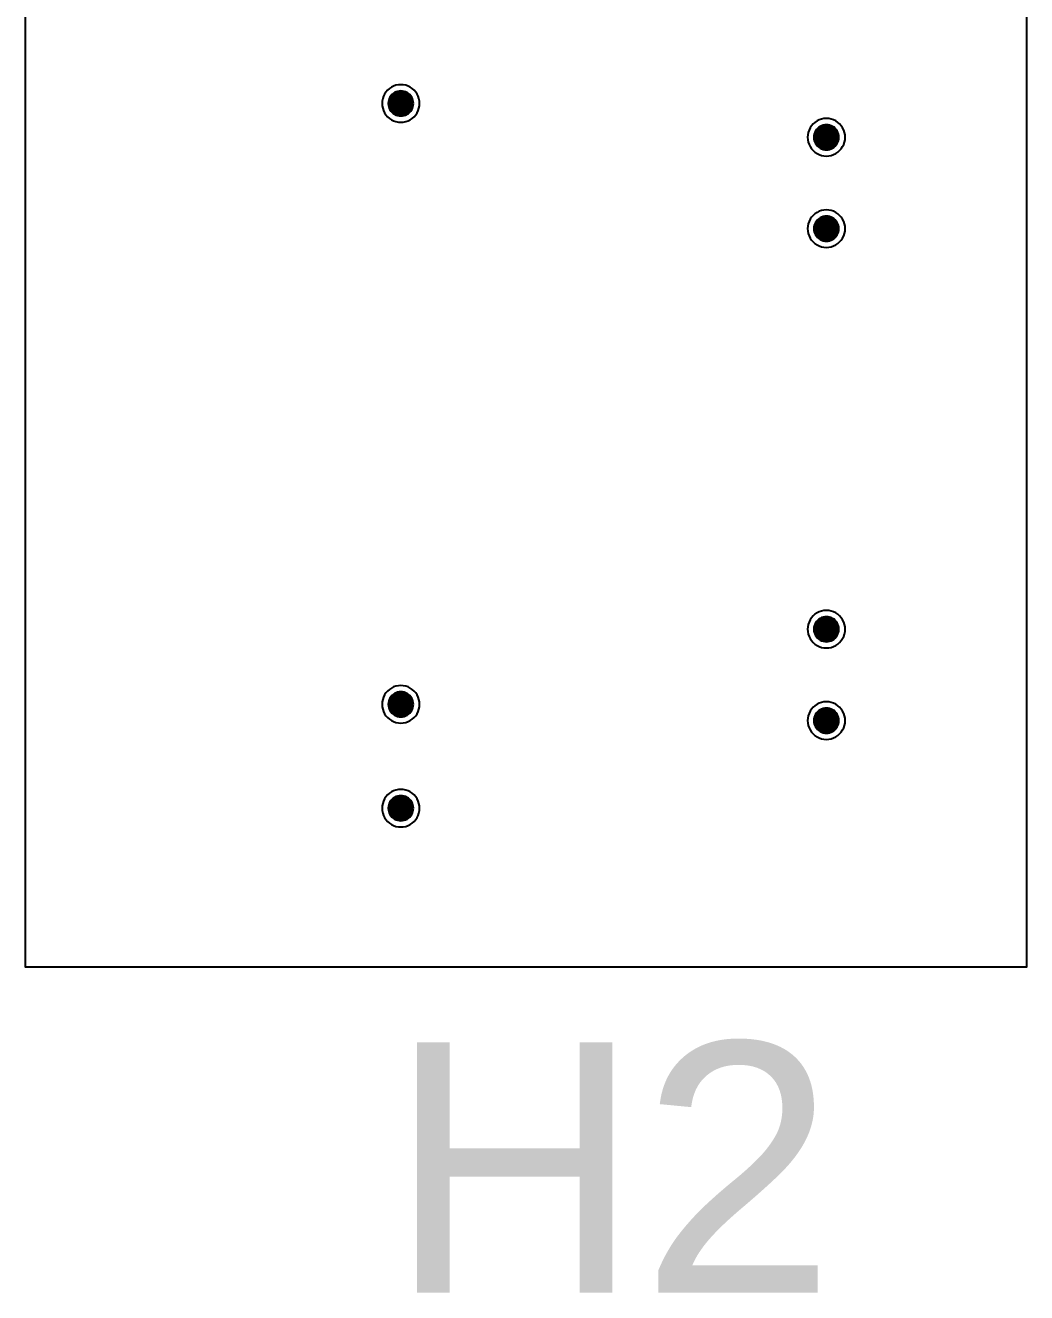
# Model space of a CAD drawing. Extents: x -2 to 177, y -6 to 16.
# Drawn here: x 73 to 77, y -5.8 to -0.74 of the extents above; entities that cross this region are included whole.
import ezdxf

# ---------------------------------------------------------------- set-up
doc = ezdxf.new("R2010")
doc.units = 0
doc.layers.get('0').update_dxf_attribs({"color": 255, "linetype": 'continuous'})
for name, color, linetype in [('H2', 161, 'continuous'), ('Outline', 1, 'continuous'), ('V2', 103, 'continuous')]:
    doc.layers.add(name, color=color, linetype=linetype)
doc.styles.get("Standard").update_dxf_attribs({"font": 'ARIAL.TTF'})

msp = doc.modelspace()

# ---------------------------------------------------------------- linework, layer by layer
at = {"layer": 'H2'}
for points in [[(74.575, -1.05), (74.5744, -1.0402), (74.5724, -1.0306), (74.5693, -1.0213), (74.565, -1.0125), (74.5595, -1.0043), (74.553, -0.997), (74.5457, -0.9905), (74.5375, -0.985), (74.5287, -0.9807), (74.5194, -0.9776), (74.5098, -0.9756), (74.5, -0.975), (74.4902, -0.9756), (74.4806, -0.9776), (74.4713, -0.9807), (74.4625, -0.985), (74.4543, -0.9905), (74.447, -0.997), (74.4405, -1.0043), (74.435, -1.0125), (74.4307, -1.0213), (74.4276, -1.0306), (74.4256, -1.0402), (74.425, -1.05), (74.4256, -1.0598), (74.4276, -1.0694), (74.4307, -1.0787), (74.435, -1.0875), (74.4405, -1.0957), (74.447, -1.103), (74.4543, -1.1095), (74.4625, -1.115), (74.4713, -1.1193), (74.4806, -1.1224), (74.4902, -1.1244), (74.5, -1.125), (74.5098, -1.1244), (74.5194, -1.1224), (74.5287, -1.1193), (74.5375, -1.115), (74.5457, -1.1095), (74.553, -1.103), (74.5595, -1.0957), (74.565, -1.0875), (74.5693, -1.0787), (74.5724, -1.0694), (74.5744, -1.0598), (74.575, -1.05)], [(76.275, -1.185), (76.2744, -1.1752), (76.2724, -1.1656), (76.2693, -1.1563), (76.265, -1.1475), (76.2595, -1.1393), (76.253, -1.132), (76.2457, -1.1255), (76.2375, -1.12), (76.2287, -1.1157), (76.2194, -1.1126), (76.2098, -1.1106), (76.2, -1.11), (76.1902, -1.1106), (76.1806, -1.1126), (76.1713, -1.1157), (76.1625, -1.12), (76.1543, -1.1255), (76.147, -1.132), (76.1405, -1.1393), (76.135, -1.1475), (76.1307, -1.1563), (76.1276, -1.1656), (76.1256, -1.1752), (76.125, -1.185), (76.1256, -1.1948), (76.1276, -1.2044), (76.1307, -1.2137), (76.135, -1.2225), (76.1405, -1.2307), (76.147, -1.238), (76.1543, -1.2445), (76.1625, -1.25), (76.1713, -1.2543), (76.1806, -1.2574), (76.1902, -1.2594), (76.2, -1.26), (76.2098, -1.2594), (76.2194, -1.2574), (76.2287, -1.2543), (76.2375, -1.25), (76.2457, -1.2445), (76.253, -1.238), (76.2595, -1.2307), (76.265, -1.2225), (76.2693, -1.2137), (76.2724, -1.2044), (76.2744, -1.1948), (76.275, -1.185)], [(76.275, -1.55), (76.2744, -1.5402), (76.2724, -1.5306), (76.2693, -1.5213), (76.265, -1.5125), (76.2595, -1.5043), (76.253, -1.497), (76.2457, -1.4905), (76.2375, -1.485), (76.2287, -1.4807), (76.2194, -1.4776), (76.2098, -1.4756), (76.2, -1.475), (76.1902, -1.4756), (76.1806, -1.4776), (76.1713, -1.4807), (76.1625, -1.485), (76.1543, -1.4905), (76.147, -1.497), (76.1405, -1.5043), (76.135, -1.5125), (76.1307, -1.5213), (76.1276, -1.5306), (76.1256, -1.5402), (76.125, -1.55), (76.1256, -1.5598), (76.1276, -1.5694), (76.1307, -1.5787), (76.135, -1.5875), (76.1405, -1.5957), (76.147, -1.603), (76.1543, -1.6095), (76.1625, -1.615), (76.1713, -1.6193), (76.1806, -1.6224), (76.1902, -1.6244), (76.2, -1.625), (76.2098, -1.6244), (76.2194, -1.6224), (76.2287, -1.6193), (76.2375, -1.615), (76.2457, -1.6095), (76.253, -1.603), (76.2595, -1.5957), (76.265, -1.5875), (76.2693, -1.5787), (76.2724, -1.5694), (76.2744, -1.5598), (76.275, -1.55)], [(76.275, -3.15), (76.2744, -3.1402), (76.2724, -3.1306), (76.2693, -3.1213), (76.265, -3.1125), (76.2595, -3.1043), (76.253, -3.097), (76.2457, -3.0905), (76.2375, -3.085), (76.2287, -3.0807), (76.2194, -3.0776), (76.2098, -3.0756), (76.2, -3.075), (76.1902, -3.0756), (76.1806, -3.0776), (76.1713, -3.0807), (76.1625, -3.085), (76.1543, -3.0905), (76.147, -3.097), (76.1405, -3.1043), (76.135, -3.1125), (76.1307, -3.1213), (76.1276, -3.1306), (76.1256, -3.1402), (76.125, -3.15), (76.1256, -3.1598), (76.1276, -3.1694), (76.1307, -3.1787), (76.135, -3.1875), (76.1405, -3.1957), (76.147, -3.203), (76.1543, -3.2095), (76.1625, -3.215), (76.1713, -3.2193), (76.1806, -3.2224), (76.1902, -3.2244), (76.2, -3.225), (76.2098, -3.2244), (76.2194, -3.2224), (76.2287, -3.2193), (76.2375, -3.215), (76.2457, -3.2095), (76.253, -3.203), (76.2595, -3.1957), (76.265, -3.1875), (76.2693, -3.1787), (76.2724, -3.1694), (76.2744, -3.1598), (76.275, -3.15)], [(74.575, -3.45), (74.5744, -3.4402), (74.5724, -3.4306), (74.5693, -3.4213), (74.565, -3.4125), (74.5595, -3.4043), (74.553, -3.397), (74.5457, -3.3905), (74.5375, -3.385), (74.5287, -3.3807), (74.5194, -3.3776), (74.5098, -3.3756), (74.5, -3.375), (74.4902, -3.3756), (74.4806, -3.3776), (74.4713, -3.3807), (74.4625, -3.385), (74.4543, -3.3905), (74.447, -3.397), (74.4405, -3.4043), (74.435, -3.4125), (74.4307, -3.4213), (74.4276, -3.4306), (74.4256, -3.4402), (74.425, -3.45), (74.4256, -3.4598), (74.4276, -3.4694), (74.4307, -3.4787), (74.435, -3.4875), (74.4405, -3.4957), (74.447, -3.503), (74.4543, -3.5095), (74.4625, -3.515), (74.4713, -3.5193), (74.4806, -3.5224), (74.4902, -3.5244), (74.5, -3.525), (74.5098, -3.5244), (74.5194, -3.5224), (74.5287, -3.5193), (74.5375, -3.515), (74.5457, -3.5095), (74.553, -3.503), (74.5595, -3.4957), (74.565, -3.4875), (74.5693, -3.4787), (74.5724, -3.4694), (74.5744, -3.4598), (74.575, -3.45)], [(76.275, -3.515), (76.2744, -3.5052), (76.2724, -3.4956), (76.2693, -3.4863), (76.265, -3.4775), (76.2595, -3.4693), (76.253, -3.462), (76.2457, -3.4555), (76.2375, -3.45), (76.2287, -3.4457), (76.2194, -3.4426), (76.2098, -3.4406), (76.2, -3.44), (76.1902, -3.4406), (76.1806, -3.4426), (76.1713, -3.4457), (76.1625, -3.45), (76.1543, -3.4555), (76.147, -3.462), (76.1405, -3.4693), (76.135, -3.4775), (76.1307, -3.4863), (76.1276, -3.4956), (76.1256, -3.5052), (76.125, -3.515), (76.1256, -3.5248), (76.1276, -3.5344), (76.1307, -3.5437), (76.135, -3.5525), (76.1405, -3.5607), (76.147, -3.568), (76.1543, -3.5745), (76.1625, -3.58), (76.1713, -3.5843), (76.1806, -3.5874), (76.1902, -3.5894), (76.2, -3.59), (76.2098, -3.5894), (76.2194, -3.5874), (76.2287, -3.5843), (76.2375, -3.58), (76.2457, -3.5745), (76.253, -3.568), (76.2595, -3.5607), (76.265, -3.5525), (76.2693, -3.5437), (76.2724, -3.5344), (76.2744, -3.5248), (76.275, -3.515)], [(74.575, -3.865), (74.5744, -3.8552), (74.5724, -3.8456), (74.5693, -3.8363), (74.565, -3.8275), (74.5595, -3.8193), (74.553, -3.812), (74.5457, -3.8055), (74.5375, -3.8), (74.5287, -3.7957), (74.5194, -3.7926), (74.5098, -3.7906), (74.5, -3.79), (74.4902, -3.7906), (74.4806, -3.7926), (74.4713, -3.7957), (74.4625, -3.8), (74.4543, -3.8055), (74.447, -3.812), (74.4405, -3.8193), (74.435, -3.8275), (74.4307, -3.8363), (74.4276, -3.8456), (74.4256, -3.8552), (74.425, -3.865), (74.4256, -3.8748), (74.4276, -3.8844), (74.4307, -3.8937), (74.435, -3.9025), (74.4405, -3.9107), (74.447, -3.918), (74.4543, -3.9245), (74.4625, -3.93), (74.4713, -3.9343), (74.4806, -3.9374), (74.4902, -3.9394), (74.5, -3.94), (74.5098, -3.9394), (74.5194, -3.9374), (74.5287, -3.9343), (74.5375, -3.93), (74.5457, -3.9245), (74.553, -3.918), (74.5595, -3.9107), (74.565, -3.9025), (74.5693, -3.8937), (74.5724, -3.8844), (74.5744, -3.8748), (74.575, -3.865)]]:
    msp.add_lwpolyline(points, close=True, dxfattribs=at)
at = {"layer": 'Outline'}
msp.add_lwpolyline([(77, 4.5), (77, -4.5), (73, -4.5), (73, 4.5)], close=True, dxfattribs=at)
at = {"layer": 'V2'}
for points in [[(74.55, -1.05), (74.5496, -1.0435), (74.5483, -1.0371), (74.5462, -1.0309), (74.5433, -1.025), (74.5397, -1.0196), (74.5354, -1.0146), (74.5304, -1.0103), (74.525, -1.0067), (74.5191, -1.0038), (74.5129, -1.0017), (74.5065, -1.0004), (74.5, -1), (74.4935, -1.0004), (74.4871, -1.0017), (74.4809, -1.0038), (74.475, -1.0067), (74.4696, -1.0103), (74.4646, -1.0146), (74.4603, -1.0196), (74.4567, -1.025), (74.4538, -1.0309), (74.4517, -1.0371), (74.4504, -1.0435), (74.45, -1.05), (74.4504, -1.0565), (74.4517, -1.0629), (74.4538, -1.0691), (74.4567, -1.075), (74.4603, -1.0804), (74.4646, -1.0854), (74.4696, -1.0897), (74.475, -1.0933), (74.4809, -1.0962), (74.4871, -1.0983), (74.4935, -1.0996), (74.5, -1.1), (74.5065, -1.0996), (74.5129, -1.0983), (74.5191, -1.0962), (74.525, -1.0933), (74.5304, -1.0897), (74.5354, -1.0854), (74.5397, -1.0804), (74.5433, -1.075), (74.5462, -1.0691), (74.5483, -1.0629), (74.5496, -1.0565), (74.55, -1.05)], [(76.25, -1.185), (76.2496, -1.1785), (76.2483, -1.1721), (76.2462, -1.1659), (76.2433, -1.16), (76.2397, -1.1546), (76.2354, -1.1496), (76.2304, -1.1453), (76.225, -1.1417), (76.2191, -1.1388), (76.2129, -1.1367), (76.2065, -1.1354), (76.2, -1.135), (76.1935, -1.1354), (76.1871, -1.1367), (76.1809, -1.1388), (76.175, -1.1417), (76.1696, -1.1453), (76.1646, -1.1496), (76.1603, -1.1546), (76.1567, -1.16), (76.1538, -1.1659), (76.1517, -1.1721), (76.1504, -1.1785), (76.15, -1.185), (76.1504, -1.1915), (76.1517, -1.1979), (76.1538, -1.2041), (76.1567, -1.21), (76.1603, -1.2154), (76.1646, -1.2204), (76.1696, -1.2247), (76.175, -1.2283), (76.1809, -1.2312), (76.1871, -1.2333), (76.1935, -1.2346), (76.2, -1.235), (76.2065, -1.2346), (76.2129, -1.2333), (76.2191, -1.2312), (76.225, -1.2283), (76.2304, -1.2247), (76.2354, -1.2204), (76.2397, -1.2154), (76.2433, -1.21), (76.2462, -1.2041), (76.2483, -1.1979), (76.2496, -1.1915), (76.25, -1.185)], [(76.25, -1.55), (76.2496, -1.5435), (76.2483, -1.5371), (76.2462, -1.5309), (76.2433, -1.525), (76.2397, -1.5196), (76.2354, -1.5146), (76.2304, -1.5103), (76.225, -1.5067), (76.2191, -1.5038), (76.2129, -1.5017), (76.2065, -1.5004), (76.2, -1.5), (76.1935, -1.5004), (76.1871, -1.5017), (76.1809, -1.5038), (76.175, -1.5067), (76.1696, -1.5103), (76.1646, -1.5146), (76.1603, -1.5196), (76.1567, -1.525), (76.1538, -1.5309), (76.1517, -1.5371), (76.1504, -1.5435), (76.15, -1.55), (76.1504, -1.5565), (76.1517, -1.5629), (76.1538, -1.5691), (76.1567, -1.575), (76.1603, -1.5804), (76.1646, -1.5854), (76.1696, -1.5897), (76.175, -1.5933), (76.1809, -1.5962), (76.1871, -1.5983), (76.1935, -1.5996), (76.2, -1.6), (76.2065, -1.5996), (76.2129, -1.5983), (76.2191, -1.5962), (76.225, -1.5933), (76.2304, -1.5897), (76.2354, -1.5854), (76.2397, -1.5804), (76.2433, -1.575), (76.2462, -1.5691), (76.2483, -1.5629), (76.2496, -1.5565), (76.25, -1.55)], [(76.25, -3.15), (76.2496, -3.1435), (76.2483, -3.1371), (76.2462, -3.1309), (76.2433, -3.125), (76.2397, -3.1196), (76.2354, -3.1146), (76.2304, -3.1103), (76.225, -3.1067), (76.2191, -3.1038), (76.2129, -3.1017), (76.2065, -3.1004), (76.2, -3.1), (76.1935, -3.1004), (76.1871, -3.1017), (76.1809, -3.1038), (76.175, -3.1067), (76.1696, -3.1103), (76.1646, -3.1146), (76.1603, -3.1196), (76.1567, -3.125), (76.1538, -3.1309), (76.1517, -3.1371), (76.1504, -3.1435), (76.15, -3.15), (76.1504, -3.1565), (76.1517, -3.1629), (76.1538, -3.1691), (76.1567, -3.175), (76.1603, -3.1804), (76.1646, -3.1854), (76.1696, -3.1897), (76.175, -3.1933), (76.1809, -3.1962), (76.1871, -3.1983), (76.1935, -3.1996), (76.2, -3.2), (76.2065, -3.1996), (76.2129, -3.1983), (76.2191, -3.1962), (76.225, -3.1933), (76.2304, -3.1897), (76.2354, -3.1854), (76.2397, -3.1804), (76.2433, -3.175), (76.2462, -3.1691), (76.2483, -3.1629), (76.2496, -3.1565), (76.25, -3.15)], [(74.55, -3.45), (74.5496, -3.4435), (74.5483, -3.4371), (74.5462, -3.4309), (74.5433, -3.425), (74.5397, -3.4196), (74.5354, -3.4146), (74.5304, -3.4103), (74.525, -3.4067), (74.5191, -3.4038), (74.5129, -3.4017), (74.5065, -3.4004), (74.5, -3.4), (74.4935, -3.4004), (74.4871, -3.4017), (74.4809, -3.4038), (74.475, -3.4067), (74.4696, -3.4103), (74.4646, -3.4146), (74.4603, -3.4196), (74.4567, -3.425), (74.4538, -3.4309), (74.4517, -3.4371), (74.4504, -3.4435), (74.45, -3.45), (74.4504, -3.4565), (74.4517, -3.4629), (74.4538, -3.4691), (74.4567, -3.475), (74.4603, -3.4804), (74.4646, -3.4854), (74.4696, -3.4897), (74.475, -3.4933), (74.4809, -3.4962), (74.4871, -3.4983), (74.4935, -3.4996), (74.5, -3.5), (74.5065, -3.4996), (74.5129, -3.4983), (74.5191, -3.4962), (74.525, -3.4933), (74.5304, -3.4897), (74.5354, -3.4854), (74.5397, -3.4804), (74.5433, -3.475), (74.5462, -3.4691), (74.5483, -3.4629), (74.5496, -3.4565), (74.55, -3.45)], [(76.25, -3.515), (76.2496, -3.5085), (76.2483, -3.5021), (76.2462, -3.4959), (76.2433, -3.49), (76.2397, -3.4846), (76.2354, -3.4796), (76.2304, -3.4753), (76.225, -3.4717), (76.2191, -3.4688), (76.2129, -3.4667), (76.2065, -3.4654), (76.2, -3.465), (76.1935, -3.4654), (76.1871, -3.4667), (76.1809, -3.4688), (76.175, -3.4717), (76.1696, -3.4753), (76.1646, -3.4796), (76.1603, -3.4846), (76.1567, -3.49), (76.1538, -3.4959), (76.1517, -3.5021), (76.1504, -3.5085), (76.15, -3.515), (76.1504, -3.5215), (76.1517, -3.5279), (76.1538, -3.5341), (76.1567, -3.54), (76.1603, -3.5454), (76.1646, -3.5504), (76.1696, -3.5547), (76.175, -3.5583), (76.1809, -3.5612), (76.1871, -3.5633), (76.1935, -3.5646), (76.2, -3.565), (76.2065, -3.5646), (76.2129, -3.5633), (76.2191, -3.5612), (76.225, -3.5583), (76.2304, -3.5547), (76.2354, -3.5504), (76.2397, -3.5454), (76.2433, -3.54), (76.2462, -3.5341), (76.2483, -3.5279), (76.2496, -3.5215), (76.25, -3.515)], [(74.55, -3.865), (74.5496, -3.8585), (74.5483, -3.8521), (74.5462, -3.8459), (74.5433, -3.84), (74.5397, -3.8346), (74.5354, -3.8296), (74.5304, -3.8253), (74.525, -3.8217), (74.5191, -3.8188), (74.5129, -3.8167), (74.5065, -3.8154), (74.5, -3.815), (74.4935, -3.8154), (74.4871, -3.8167), (74.4809, -3.8188), (74.475, -3.8217), (74.4696, -3.8253), (74.4646, -3.8296), (74.4603, -3.8346), (74.4567, -3.84), (74.4538, -3.8459), (74.4517, -3.8521), (74.4504, -3.8585), (74.45, -3.865), (74.4504, -3.8715), (74.4517, -3.8779), (74.4538, -3.8841), (74.4567, -3.89), (74.4603, -3.8954), (74.4646, -3.9004), (74.4696, -3.9047), (74.475, -3.9083), (74.4809, -3.9112), (74.4871, -3.9133), (74.4935, -3.9146), (74.5, -3.915), (74.5065, -3.9146), (74.5129, -3.9133), (74.5191, -3.9112), (74.525, -3.9083), (74.5304, -3.9047), (74.5354, -3.9004), (74.5397, -3.8954), (74.5433, -3.89), (74.5462, -3.8841), (74.5483, -3.8779), (74.5496, -3.8715), (74.55, -3.865)]]:
    msp.add_lwpolyline(points, close=True, dxfattribs=at)
for points in [[(74.4809, -1.0038), (74.4646, -1.0146), (74.5, -1.05)], [(74.5, -1), (74.4809, -1.0038), (74.5, -1.05)], [(74.5191, -1.0038), (74.5, -1), (74.5, -1.05)], [(74.5354, -1.0146), (74.5191, -1.0038), (74.5, -1.05)], [(74.4538, -1.0309), (74.45, -1.05), (74.5, -1.05)], [(74.45, -1.05), (74.4538, -1.0691), (74.5, -1.05)], [(74.4646, -1.0146), (74.4538, -1.0309), (74.5, -1.05)], [(74.4538, -1.0691), (74.4646, -1.0854), (74.5, -1.05)], [(74.4646, -1.0854), (74.4809, -1.0962), (74.5, -1.05)], [(74.4809, -1.0962), (74.5, -1.1), (74.5, -1.05)], [(74.5462, -1.0309), (74.5354, -1.0146), (74.5, -1.05)], [(74.55, -1.05), (74.5462, -1.0309), (74.5, -1.05)], [(74.5, -1.1), (74.5191, -1.0962), (74.5, -1.05)], [(74.5191, -1.0962), (74.5354, -1.0854), (74.5, -1.05)], [(74.5354, -1.0854), (74.5462, -1.0691), (74.5, -1.05)], [(74.5462, -1.0691), (74.55, -1.05), (74.5, -1.05)], [(76.1646, -1.1496), (76.1538, -1.1659), (76.2, -1.185)], [(76.1809, -1.1388), (76.1646, -1.1496), (76.2, -1.185)], [(76.2, -1.135), (76.1809, -1.1388), (76.2, -1.185)], [(76.2191, -1.1388), (76.2, -1.135), (76.2, -1.185)], [(76.2354, -1.1496), (76.2191, -1.1388), (76.2, -1.185)], [(76.2462, -1.1659), (76.2354, -1.1496), (76.2, -1.185)], [(76.1538, -1.1659), (76.15, -1.185), (76.2, -1.185)], [(76.15, -1.185), (76.1538, -1.2041), (76.2, -1.185)], [(76.1538, -1.2041), (76.1646, -1.2204), (76.2, -1.185)], [(76.1646, -1.2204), (76.1809, -1.2312), (76.2, -1.185)], [(76.1809, -1.2312), (76.2, -1.235), (76.2, -1.185)], [(76.25, -1.185), (76.2462, -1.1659), (76.2, -1.185)], [(76.2, -1.235), (76.2191, -1.2312), (76.2, -1.185)], [(76.2191, -1.2312), (76.2354, -1.2204), (76.2, -1.185)], [(76.2354, -1.2204), (76.2462, -1.2041), (76.2, -1.185)], [(76.2462, -1.2041), (76.25, -1.185), (76.2, -1.185)], [(76.1646, -1.5146), (76.1538, -1.5309), (76.2, -1.55)], [(76.1809, -1.5038), (76.1646, -1.5146), (76.2, -1.55)], [(76.2, -1.5), (76.1809, -1.5038), (76.2, -1.55)], [(76.2191, -1.5038), (76.2, -1.5), (76.2, -1.55)], [(76.2354, -1.5146), (76.2191, -1.5038), (76.2, -1.55)], [(76.2462, -1.5309), (76.2354, -1.5146), (76.2, -1.55)], [(76.1538, -1.5309), (76.15, -1.55), (76.2, -1.55)], [(76.15, -1.55), (76.1538, -1.5691), (76.2, -1.55)], [(76.1538, -1.5691), (76.1646, -1.5854), (76.2, -1.55)], [(76.1646, -1.5854), (76.1809, -1.5962), (76.2, -1.55)], [(76.1809, -1.5962), (76.2, -1.6), (76.2, -1.55)], [(76.25, -1.55), (76.2462, -1.5309), (76.2, -1.55)], [(76.2, -1.6), (76.2191, -1.5962), (76.2, -1.55)], [(76.2191, -1.5962), (76.2354, -1.5854), (76.2, -1.55)], [(76.2354, -1.5854), (76.2462, -1.5691), (76.2, -1.55)], [(76.2462, -1.5691), (76.25, -1.55), (76.2, -1.55)], [(76.1538, -3.1309), (76.15, -3.15), (76.2, -3.15)], [(76.1646, -3.1146), (76.1538, -3.1309), (76.2, -3.15)], [(76.1809, -3.1038), (76.1646, -3.1146), (76.2, -3.15)], [(76.2, -3.1), (76.1809, -3.1038), (76.2, -3.15)], [(76.2191, -3.1038), (76.2, -3.1), (76.2, -3.15)], [(76.2354, -3.1146), (76.2191, -3.1038), (76.2, -3.15)], [(76.2462, -3.1309), (76.2354, -3.1146), (76.2, -3.15)], [(76.25, -3.15), (76.2462, -3.1309), (76.2, -3.15)], [(76.15, -3.15), (76.1538, -3.1691), (76.2, -3.15)], [(76.1538, -3.1691), (76.1646, -3.1854), (76.2, -3.15)], [(76.1646, -3.1854), (76.1809, -3.1962), (76.2, -3.15)], [(76.1809, -3.1962), (76.2, -3.2), (76.2, -3.15)], [(76.2, -3.2), (76.2191, -3.1962), (76.2, -3.15)], [(76.2191, -3.1962), (76.2354, -3.1854), (76.2, -3.15)], [(76.2354, -3.1854), (76.2462, -3.1691), (76.2, -3.15)], [(76.2462, -3.1691), (76.25, -3.15), (76.2, -3.15)], [(74.4538, -3.4309), (74.45, -3.45), (74.5, -3.45)], [(74.4646, -3.4146), (74.4538, -3.4309), (74.5, -3.45)], [(74.4809, -3.4038), (74.4646, -3.4146), (74.5, -3.45)], [(74.5, -3.4), (74.4809, -3.4038), (74.5, -3.45)], [(74.5191, -3.4038), (74.5, -3.4), (74.5, -3.45)], [(74.5354, -3.4146), (74.5191, -3.4038), (74.5, -3.45)], [(74.5462, -3.4309), (74.5354, -3.4146), (74.5, -3.45)], [(74.55, -3.45), (74.5462, -3.4309), (74.5, -3.45)], [(74.45, -3.45), (74.4538, -3.4691), (74.5, -3.45)], [(74.4538, -3.4691), (74.4646, -3.4854), (74.5, -3.45)], [(74.4646, -3.4854), (74.4809, -3.4962), (74.5, -3.45)], [(74.4809, -3.4962), (74.5, -3.5), (74.5, -3.45)], [(74.5, -3.5), (74.5191, -3.4962), (74.5, -3.45)], [(74.5191, -3.4962), (74.5354, -3.4854), (74.5, -3.45)], [(74.5354, -3.4854), (74.5462, -3.4691), (74.5, -3.45)], [(74.5462, -3.4691), (74.55, -3.45), (74.5, -3.45)], [(76.1646, -3.4796), (76.1538, -3.4959), (76.2, -3.515)], [(76.1809, -3.4688), (76.1646, -3.4796), (76.2, -3.515)], [(76.2, -3.465), (76.1809, -3.4688), (76.2, -3.515)], [(76.2191, -3.4688), (76.2, -3.465), (76.2, -3.515)], [(76.2354, -3.4796), (76.2191, -3.4688), (76.2, -3.515)], [(76.2462, -3.4959), (76.2354, -3.4796), (76.2, -3.515)], [(76.1538, -3.4959), (76.15, -3.515), (76.2, -3.515)], [(76.15, -3.515), (76.1538, -3.5341), (76.2, -3.515)], [(76.1538, -3.5341), (76.1646, -3.5504), (76.2, -3.515)], [(76.1646, -3.5504), (76.1809, -3.5612), (76.2, -3.515)], [(76.1809, -3.5612), (76.2, -3.565), (76.2, -3.515)], [(76.25, -3.515), (76.2462, -3.4959), (76.2, -3.515)], [(76.2, -3.565), (76.2191, -3.5612), (76.2, -3.515)], [(76.2191, -3.5612), (76.2354, -3.5504), (76.2, -3.515)], [(76.2354, -3.5504), (76.2462, -3.5341), (76.2, -3.515)], [(76.2462, -3.5341), (76.25, -3.515), (76.2, -3.515)], [(74.4538, -3.8459), (74.45, -3.865), (74.5, -3.865)], [(74.4646, -3.8296), (74.4538, -3.8459), (74.5, -3.865)], [(74.4809, -3.8188), (74.4646, -3.8296), (74.5, -3.865)], [(74.5, -3.815), (74.4809, -3.8188), (74.5, -3.865)], [(74.5191, -3.8188), (74.5, -3.815), (74.5, -3.865)], [(74.5354, -3.8296), (74.5191, -3.8188), (74.5, -3.865)], [(74.5462, -3.8459), (74.5354, -3.8296), (74.5, -3.865)], [(74.55, -3.865), (74.5462, -3.8459), (74.5, -3.865)], [(74.45, -3.865), (74.4538, -3.8841), (74.5, -3.865)], [(74.4538, -3.8841), (74.4646, -3.9004), (74.5, -3.865)], [(74.4646, -3.9004), (74.4809, -3.9112), (74.5, -3.865)], [(74.4809, -3.9112), (74.5, -3.915), (74.5, -3.865)], [(74.5, -3.915), (74.5191, -3.9112), (74.5, -3.865)], [(74.5191, -3.9112), (74.5354, -3.9004), (74.5, -3.865)], [(74.5354, -3.9004), (74.5462, -3.8841), (74.5, -3.865)], [(74.5462, -3.8841), (74.55, -3.865), (74.5, -3.865)]]:
    msp.add_solid(points, dxfattribs=at)

# ---------------------------------------------------------------- texts
msp.add_text('H2', height=1).set_placement((74.45, -5.8))

doc.saveas('drawing.dxf')
